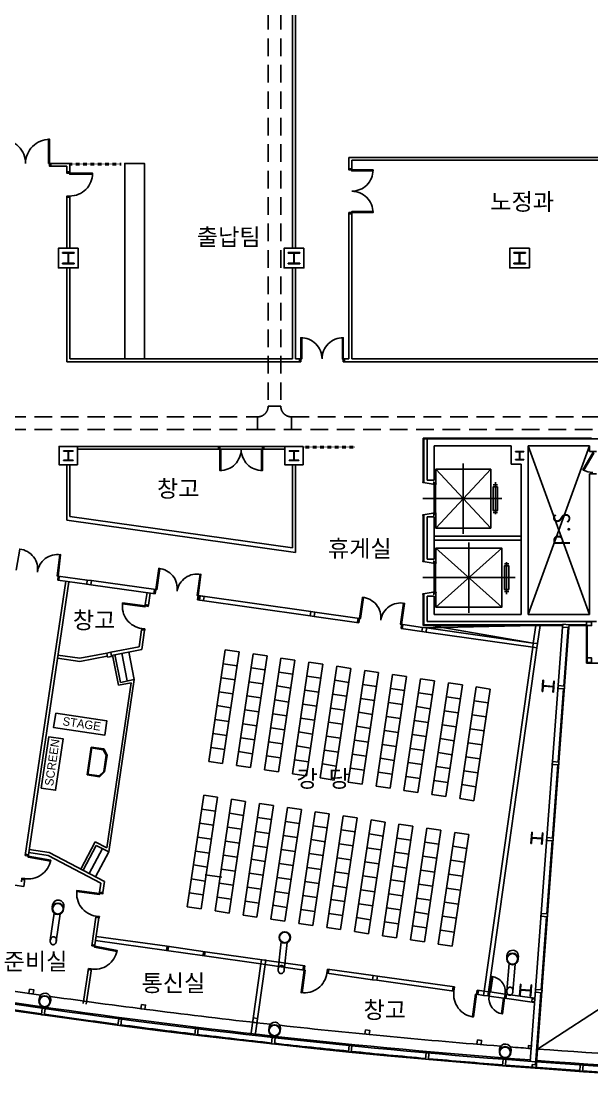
# Model space of a CAD drawing. Header units: millimetres. Extents: x -90599 to 108401, y -635096 to -480023.
# Drawn here: x -40770 to -20549, y -605286 to -567459 of the extents above; entities that cross this region are included whole.
import ezdxf

# ---------------------------------------------------------------- set-up
doc = ezdxf.new("R2010")
doc.units = ezdxf.units.MM
doc.linetypes.add('HIDDEN2', pattern=[0.1875, 0.125, -0.0625])
doc.linetypes.add('HIDDENX2', pattern=[4, 2, -2])
doc.layers.add('TT-BASE', color=253, linetype='Continuous')
doc.layers.add('TT-TRAY', color=4, linetype='Continuous')
doc.styles.get("Standard").update_dxf_attribs({"font": 'GulimChe.ttf'})

msp = doc.modelspace()

# ---------------------------------------------------------------- linework, layer by layer
at = {"layer": 'TT-BASE'}
for p, q in [((-31154, -575501), (-31154, -562201)), ((-31054, -575501), (-31054, -562201)), ((-29154, -572281), (-15199, -572281)), ((-29154, -572681), (-29154, -572281)), ((-39722, -572496), (-39054, -572496)), ((-39722, -572596), (-39154, -572596)), ((-39154, -572796), (-39154, -572596)), ((-39054, -572796), (-39054, -572496)), ((-29054, -572381), (-15199, -572381)), ((-29054, -572681), (-29054, -572381)), ((-39154, -575501), (-39154, -573696)), ((-39054, -575501), (-39054, -573696)), ((-29154, -579426), (-29154, -574281)), ((-29054, -579426), (-29054, -574281)), ((-38900, -575651), (-39308, -575651)), ((-39308, -575672), (-39308, -575651)), ((-39114, -575672), (-39308, -575672)), ((-39114, -576030), (-39114, -575672)), ((-39093, -576030), (-39093, -575672)), ((-38900, -575672), (-39093, -575672)), ((-38900, -575672), (-38900, -575651)), ((-30900, -575651), (-31308, -575651)), ((-31308, -575672), (-31308, -575651)), ((-31114, -575672), (-31308, -575672)), ((-31114, -576030), (-31114, -575672)), ((-31093, -576030), (-31093, -575672)), ((-30900, -575672), (-31093, -575672)), ((-30900, -575672), (-30900, -575651)), ((-23308, -575672), (-23308, -575651)), ((-22900, -575651), (-23308, -575651)), ((-23114, -575672), (-23308, -575672)), ((-23114, -576030), (-23114, -575672)), ((-23093, -576030), (-23093, -575672)), ((-22900, -575672), (-23093, -575672)), ((-22900, -575672), (-22900, -575651)), ((-39114, -576030), (-39308, -576030)), ((-39308, -576051), (-39308, -576030)), ((-38900, -576051), (-39308, -576051)), ((-38900, -576030), (-39093, -576030)), ((-38900, -576051), (-38900, -576030)), ((-31114, -576030), (-31308, -576030)), ((-31308, -576051), (-31308, -576030)), ((-30900, -576051), (-31308, -576051)), ((-30900, -576030), (-31093, -576030)), ((-30900, -576051), (-30900, -576030)), ((-23308, -576051), (-23308, -576030)), ((-23114, -576030), (-23308, -576030)), ((-22900, -576051), (-23308, -576051)), ((-22900, -576030), (-23093, -576030)), ((-22900, -576051), (-22900, -576030)), ((-39154, -579526), (-39154, -576201)), ((-39054, -579426), (-39054, -576201)), ((-31154, -579426), (-31154, -576201)), ((-31054, -579426), (-31054, -576201)), ((-39054, -579426), (-31154, -579426)), ((-31054, -579426), (-30909, -579426)), ((-29309, -579426), (-29154, -579426)), ((-29054, -579426), (-15161, -579426)), ((-39154, -579526), (-30909, -579526)), ((-29309, -579526), (-1801, -579526)), ((-38779, -582526), (-31429, -582526)), ((-26529, -582231), (-26529, -583776)), ((-26529, -582231), (-26379, -582231)), ((-26499, -582261), (-26499, -583776)), ((-26499, -582261), (-26379, -582261)), ((-26379, -582231), (-20554, -582231)), ((-26379, -582231), (-26379, -582261)), ((-26379, -582251), (-19889, -582251)), ((-26379, -582251), (-26379, -583726)), ((-26129, -582501), (-26129, -583726)), ((-26129, -582501), (-23404, -582501)), ((-23404, -582501), (-23404, -583151)), ((-22804, -582501), (-20629, -588476)), ((-22804, -588476), (-20629, -582501)), ((-22804, -582501), (-22804, -588476)), ((-22804, -582501), (-20629, -582501)), ((-20629, -582501), (-20629, -582701)), ((-38929, -582676), (-39279, -582676)), ((-39279, -582695), (-39279, -582676)), ((-39110, -582695), (-39279, -582695)), ((-39110, -583007), (-39110, -582695)), ((-39098, -583007), (-39098, -582695)), ((-38929, -582695), (-39098, -582695)), ((-38929, -582695), (-38929, -582676)), ((-38779, -582626), (-31429, -582626)), ((-30929, -582676), (-31279, -582676)), ((-31279, -582695), (-31279, -582676)), ((-31110, -582695), (-31279, -582695)), ((-31110, -583007), (-31110, -582695)), ((-30929, -582695), (-31098, -582695)), ((-31098, -583007), (-31098, -582695)), ((-30929, -582695), (-30929, -582676)), ((-22953, -582704), (-23255, -582704)), ((-23255, -582716), (-23255, -582704)), ((-23110, -582716), (-23255, -582716)), ((-23110, -582986), (-23110, -582716)), ((-22953, -582716), (-23098, -582716)), ((-23098, -582986), (-23098, -582716)), ((-22953, -582716), (-22953, -582704)), ((-20629, -582701), (-20379, -582701)), ((-39279, -583026), (-39279, -583007)), ((-39110, -583007), (-39279, -583007)), ((-38929, -583026), (-39279, -583026)), ((-39154, -585139), (-39154, -583176)), ((-38929, -583007), (-39098, -583007)), ((-39054, -585005), (-39054, -583176)), ((-38929, -583026), (-38929, -583007)), ((-31110, -583007), (-31279, -583007)), ((-31279, -583026), (-31279, -583007)), ((-30929, -583026), (-31279, -583026)), ((-31154, -586119), (-31154, -583176)), ((-30929, -583007), (-31098, -583007)), ((-31054, -586282), (-31054, -583176)), ((-30929, -583026), (-30929, -583007)), ((-25102, -583131), (-25102, -585621)), ((-23404, -583151), (-23054, -583151)), ((-23255, -582986), (-23255, -582998)), ((-23110, -582986), (-23255, -582986)), ((-22953, -582998), (-23255, -582998)), ((-22953, -582986), (-23098, -582986)), ((-23054, -583151), (-23054, -588476)), ((-22953, -582986), (-22953, -582998)), ((-24129, -585421), (-26076, -583331)), ((-24129, -583331), (-26076, -585421)), ((-20629, -583491), (-20379, -583491)), ((-20629, -583491), (-20629, -588476)), ((-26129, -583726), (-26379, -583726)), ((-23889, -583891), (-24039, -583891)), ((-23964, -584926), (-23964, -583791)), ((-22465, -603881), (8146, -584001)), ((-23729, -584376), (-26540, -584376)), ((-31054, -586282), (-39154, -585139)), ((-31154, -586119), (-39054, -585005)), ((-26529, -584976), (-26529, -586576)), ((-26499, -584976), (-26499, -586576)), ((-26379, -585026), (-26379, -586526)), ((-26129, -585026), (-26379, -585026)), ((-26129, -585026), (-26129, -586526)), ((-24039, -584861), (-23889, -584861)), ((-26129, -585701), (-23054, -585701)), ((-26129, -585851), (-23054, -585851)), ((-24902, -585931), (-24902, -588421)), ((-23729, -586131), (-26076, -588221)), ((-23729, -588221), (-26076, -586131)), ((-26129, -586526), (-26379, -586526)), ((-23639, -586691), (-23489, -586691)), ((-23564, -586626), (-23564, -587761)), ((-39195, -587305), (-40633, -597022)), ((-39086, -587320), (-40529, -597077)), ((-38431, -587261), (-39459, -587118)), ((-36022, -587746), (-38303, -587430)), ((-36001, -587598), (-38282, -587282)), ((-26540, -587176), (-23265, -587176)), ((-36376, -588133), (-36313, -587706)), ((-36267, -588149), (-36204, -587721)), ((-36067, -587740), (-36046, -587592)), ((-36022, -587746), (-36067, -587740)), ((-36046, -587592), (-36001, -587598)), ((-36001, -587598), (-36022, -587746)), ((-34506, -587809), (-34527, -587957)), ((-30509, -588379), (-34506, -587809)), ((-34462, -587815), (-34506, -587809)), ((-34483, -587964), (-34462, -587815)), ((-26529, -587776), (-26529, -588876)), ((-26499, -587776), (-26499, -588846)), ((-26129, -587826), (-26379, -587826)), ((-26379, -587826), (-26379, -588726)), ((-26129, -587826), (-26129, -588476)), ((-23489, -587661), (-23639, -587661)), ((-36376, -588132), (-36383, -588177)), ((-36383, -588177), (-36274, -588193)), ((-36268, -588149), (-36376, -588132)), ((-36268, -588149), (-36376, -588132)), ((-36274, -588193), (-36267, -588149)), ((-30530, -588527), (-34527, -587957)), ((-34527, -587957), (-34483, -587964)), ((-28803, -588771), (-30382, -588548)), ((-28782, -588622), (-30361, -588400)), ((-26129, -588476), (-23054, -588476)), ((-22804, -588476), (-20629, -588476)), ((-28847, -588765), (-28826, -588616)), ((-28826, -588616), (-28782, -588622)), ((-28782, -588622), (-28803, -588771)), ((-27286, -588833), (-27307, -588982)), ((-27242, -588840), (-27286, -588833)), ((-27263, -588988), (-27242, -588840)), ((-26549, -588937), (-27242, -588840)), ((-26529, -588876), (-21580, -588876)), ((-26499, -588846), (-21578, -588846)), ((-22531, -588876), (-26400, -588958)), ((-22618, -589492), (-26400, -588958)), ((-26379, -588726), (-20379, -588726)), ((-22618, -589492), (-26234, -588876)), ((-21584, -588928), (-22728, -604319)), ((-22531, -588876), (-22618, -589492)), ((-21355, -588946), (-22513, -604536)), ((-22380, -588876), (-22469, -589513)), ((-21385, -588943), (-21539, -591016)), ((-21350, -588876), (-20729, -588876)), ((-21347, -588846), (-20729, -588846)), ((-20729, -588876), (-20729, -590201)), ((-20705, -588876), (-20705, -590021)), ((-36508, -589023), (-36597, -589627)), ((-36508, -589024), (-36502, -588979)), ((-36399, -589039), (-36508, -589023)), ((-36392, -589040), (-36508, -589024)), ((-36502, -588979), (-36386, -588995)), ((-36399, -589039), (-36500, -589720)), ((-36386, -588995), (-36392, -589040)), ((-26570, -589086), (-27307, -588982)), ((-22638, -589641), (-26420, -589107)), ((-36597, -589627), (-37597, -589821)), ((-22638, -589641), (-24358, -601831)), ((-22489, -589662), (-24209, -601852)), ((-38696, -590146), (-39487, -590029)), ((-38698, -590035), (-39471, -589920)), ((-37744, -589849), (-38698, -590035)), ((-37723, -589957), (-38696, -590146)), ((-37597, -589821), (-37744, -589849)), ((-37716, -589996), (-37744, -589849)), ((-37569, -589968), (-37716, -589996)), ((-37597, -589821), (-37569, -589968)), ((-36500, -589720), (-37576, -589929)), ((-37331, -590991), (-37539, -589921)), ((-37331, -590991), (-37539, -589921)), ((-37260, -590886), (-37451, -589904)), ((-37015, -590838), (-37205, -589857)), ((-36769, -590791), (-36960, -589809)), ((-33542, -589733), (-34127, -593690)), ((-33048, -589806), (-33633, -593763)), ((-33048, -589806), (-33542, -589733)), ((-32553, -589879), (-33138, -593836)), ((-32058, -589952), (-32644, -593909)), ((-32058, -589952), (-32553, -589879)), ((-31564, -590026), (-32149, -593982)), ((-31069, -590099), (-31564, -590026)), ((-33121, -590301), (-33615, -590228)), ((-32132, -590447), (-32626, -590374)), ((-31069, -590099), (-31654, -594056)), ((-30575, -590172), (-31160, -594129)), ((-30080, -590245), (-30665, -594202)), ((-30080, -590245), (-30575, -590172)), ((-29585, -590318), (-30170, -594275)), ((-29091, -590391), (-29676, -594348)), ((-29091, -590391), (-29585, -590318)), ((-28596, -590464), (-29181, -594421)), ((-28101, -590538), (-28596, -590464)), ((-20729, -590201), (-17029, -590201)), ((-36769, -590791), (-37672, -596896)), ((-36769, -590791), (-37260, -590886)), ((-33194, -590795), (-33689, -590722)), ((-31142, -590593), (-31637, -590520)), ((-30153, -590740), (-30648, -590666)), ((-29164, -590886), (-29658, -590813)), ((-28101, -590538), (-28687, -594495)), ((-27607, -590611), (-28192, -594568)), ((-27112, -590684), (-27697, -594641)), ((-27112, -590684), (-27607, -590611)), ((-26618, -590757), (-27203, -594714)), ((-26123, -590830), (-26708, -594787)), ((-26123, -590830), (-26618, -590757)), ((-22275, -590810), (-22305, -591209)), ((-22255, -590811), (-22285, -591210)), ((-22255, -590811), (-22275, -590810)), ((-21896, -590838), (-21926, -591237)), ((-21876, -590840), (-21906, -591239)), ((-21876, -590840), (-21896, -590838)), ((-36877, -590903), (-37743, -596757)), ((-36877, -590903), (-37743, -596757)), ((-36877, -590903), (-37331, -590991)), ((-36877, -590903), (-37331, -590991)), ((-33267, -591290), (-33762, -591217)), ((-32205, -590942), (-32699, -590868)), ((-31215, -591088), (-31710, -591015)), ((-30226, -591234), (-30721, -591161)), ((-28175, -591032), (-28669, -590959)), ((-27185, -591178), (-27680, -591105)), ((-25628, -590903), (-26214, -594860)), ((-25134, -590976), (-25719, -594933)), ((-25134, -590976), (-25628, -590903)), ((-24639, -591050), (-25224, -595007)), ((-24144, -591123), (-24730, -595080)), ((-24144, -591123), (-24639, -591050)), ((-22285, -591210), (-22305, -591209)), ((-21912, -591048), (-22271, -591021)), ((-21911, -591028), (-22270, -591001)), ((-21546, -591115), (-21739, -593708)), ((-32278, -591436), (-32772, -591363)), ((-31289, -591583), (-31783, -591509)), ((-29237, -591381), (-29732, -591307)), ((-28248, -591527), (-28742, -591454)), ((-27258, -591673), (-27753, -591600)), ((-26196, -591325), (-26691, -591252)), ((-25207, -591471), (-25701, -591398)), ((-24218, -591617), (-24712, -591544)), ((-21906, -591239), (-21926, -591237)), ((-33340, -591785), (-33835, -591711)), ((-32351, -591931), (-32846, -591858)), ((-30299, -591729), (-30794, -591656)), ((-29310, -591875), (-29805, -591802)), ((-28321, -592021), (-28815, -591948)), ((-26269, -591819), (-26764, -591746)), ((-25280, -591966), (-25775, -591893)), ((-33413, -592279), (-33908, -592206)), ((-32424, -592425), (-32919, -592352)), ((-31362, -592077), (-31856, -592004)), ((-30372, -592223), (-30867, -592150)), ((-29383, -592370), (-29878, -592297)), ((-27332, -592168), (-27826, -592095)), ((-26342, -592314), (-26837, -592241)), ((-24291, -592112), (-24785, -592039)), ((-33487, -592774), (-33981, -592701)), ((-31435, -592572), (-31930, -592499)), ((-30446, -592718), (-30940, -592645)), ((-28394, -592516), (-28889, -592443)), ((-27405, -592662), (-27899, -592589)), ((-26416, -592809), (-26910, -592736)), ((-25353, -592460), (-25848, -592387)), ((-24364, -592607), (-24859, -592533)), ((-32497, -592920), (-32992, -592847)), ((-31508, -593066), (-32003, -592993)), ((-29456, -592864), (-29951, -592791)), ((-28467, -593011), (-28962, -592938)), ((-27478, -593157), (-27973, -593084)), ((-25426, -592955), (-25921, -592882)), ((-24437, -593101), (-24932, -593028)), ((-38295, -593179), (-38442, -594168)), ((-38266, -593184), (-38412, -594173)), ((-38266, -593184), (-38412, -594173)), ((-38300, -593209), (-37870, -593273)), ((-38300, -593209), (-37870, -593273)), ((-38295, -593179), (-37850, -593245)), ((-37870, -593273), (-37762, -593470)), ((-37870, -593273), (-37762, -593470)), ((-37850, -593245), (-37731, -593465)), ((-37762, -593470), (-37847, -594044)), ((-37762, -593470), (-37847, -594044)), ((-37731, -593465), (-37819, -594058)), ((-33560, -593268), (-34054, -593195)), ((-32570, -593415), (-33065, -593342)), ((-31581, -593561), (-32076, -593488)), ((-30519, -593213), (-31013, -593140)), ((-29530, -593359), (-30024, -593286)), ((-28540, -593505), (-29035, -593432)), ((-26489, -593303), (-26983, -593230)), ((-25499, -593450), (-25994, -593376)), ((-33633, -593763), (-34127, -593690)), ((-32644, -593909), (-33138, -593836)), ((-30592, -593707), (-31087, -593634)), ((-29603, -593854), (-30097, -593780)), ((-27551, -593652), (-28046, -593578)), ((-26562, -593798), (-27056, -593725)), ((-25573, -593944), (-26067, -593871)), ((-24510, -593596), (-25005, -593523)), ((-21746, -593808), (-21939, -596401)), ((-38442, -594168), (-37997, -594234)), ((-38437, -594139), (-38007, -594202)), ((-38437, -594139), (-38007, -594202)), ((-37847, -594044), (-38007, -594202)), ((-37847, -594044), (-38007, -594202)), ((-37819, -594058), (-37997, -594234)), ((-31654, -594056), (-32149, -593982)), ((-30665, -594202), (-31160, -594129)), ((-28613, -594000), (-29108, -593927)), ((-27624, -594146), (-28119, -594073)), ((-26635, -594293), (-27130, -594219)), ((-24583, -594091), (-25078, -594017)), ((-29676, -594348), (-30170, -594275)), ((-28687, -594495), (-29181, -594421)), ((-27697, -594641), (-28192, -594568)), ((-25646, -594439), (-26140, -594366)), ((-24657, -594585), (-25151, -594512)), ((-34890, -598843), (-34304, -594886)), ((-34395, -598916), (-33810, -594959)), ((-33810, -594959), (-34304, -594886)), ((-26708, -594787), (-27203, -594714)), ((-25719, -594933), (-26214, -594860)), ((-24730, -595080), (-25224, -595007)), ((-33883, -595454), (-34378, -595381)), ((-33900, -598989), (-33315, -595032)), ((-33406, -599063), (-32820, -595106)), ((-32820, -595106), (-33315, -595032)), ((-32911, -599136), (-32326, -595179)), ((-32416, -599209), (-31831, -595252)), ((-31831, -595252), (-32326, -595179)), ((-31922, -599282), (-31337, -595325)), ((-30842, -595398), (-31337, -595325)), ((-32894, -595600), (-33388, -595527)), ((-31904, -595746), (-32399, -595673)), ((-31427, -599355), (-30842, -595398)), ((-30933, -599428), (-30347, -595471)), ((-30438, -599501), (-29853, -595544)), ((-29853, -595544), (-30347, -595471)), ((-29943, -599575), (-29358, -595618)), ((-29449, -599648), (-28864, -595691)), ((-28864, -595691), (-29358, -595618)), ((-28954, -599721), (-28369, -595764)), ((-27874, -595837), (-28369, -595764)), ((-33956, -595949), (-34451, -595875)), ((-32967, -596095), (-33461, -596022)), ((-30915, -595893), (-31410, -595820)), ((-29926, -596039), (-30421, -595966)), ((-28937, -596185), (-29431, -596112)), ((-28460, -599794), (-27874, -595837)), ((-27965, -599867), (-27380, -595910)), ((-27470, -599940), (-26885, -595983)), ((-26885, -595983), (-27380, -595910)), ((-26976, -600013), (-26390, -596057)), ((-26481, -600087), (-25896, -596130)), ((-25896, -596130), (-26390, -596057)), ((-34029, -596443), (-34524, -596370)), ((-33040, -596589), (-33535, -596516)), ((-31978, -596241), (-32472, -596168)), ((-30988, -596387), (-31483, -596314)), ((-29999, -596534), (-30494, -596461)), ((-27947, -596332), (-28442, -596259)), ((-26958, -596478), (-27453, -596405)), ((-25986, -600160), (-25401, -596203)), ((-25492, -600233), (-24907, -596276)), ((-24907, -596276), (-25401, -596203)), ((-22676, -596195), (-22706, -596594)), ((-22656, -596197), (-22686, -596596)), ((-22656, -596197), (-22676, -596195)), ((-22312, -596433), (-22671, -596406)), ((-22311, -596413), (-22670, -596386)), ((-22297, -596224), (-22327, -596623)), ((-22277, -596225), (-22307, -596624)), ((-22277, -596225), (-22297, -596224)), ((-21946, -596501), (-22139, -599093)), ((-39788, -596911), (-40490, -596807)), ((-38152, -596542), (-38661, -597506)), ((-38152, -596542), (-38661, -597506)), ((-38115, -596663), (-38581, -597548)), ((-37893, -596780), (-38360, -597664)), ((-37743, -596757), (-38152, -596542)), ((-37743, -596757), (-38152, -596542)), ((-37672, -596896), (-38139, -597781)), ((-37672, -596896), (-38115, -596663)), ((-34102, -596938), (-34597, -596865)), ((-32051, -596736), (-32545, -596663)), ((-31061, -596882), (-31556, -596809)), ((-29010, -596680), (-29504, -596607)), ((-28021, -596826), (-28515, -596753)), ((-27031, -596973), (-27526, -596899)), ((-25969, -596624), (-26464, -596551)), ((-24980, -596771), (-25474, -596697)), ((-22686, -596596), (-22706, -596594)), ((-22307, -596624), (-22327, -596623)), ((-40526, -597042), (-40633, -597022)), ((-40626, -596978), (-40518, -596998)), ((-39823, -597017), (-40506, -596916)), ((-37948, -598006), (-39823, -597017)), ((-37827, -597945), (-39788, -596911)), ((-33113, -597084), (-33608, -597011)), ((-32124, -597230), (-32618, -597157)), ((-30072, -597028), (-30567, -596955)), ((-29083, -597175), (-29578, -597101)), ((-28094, -597321), (-28588, -597248)), ((-26042, -597119), (-26537, -597046)), ((-25053, -597265), (-25547, -597192)), ((-34175, -597432), (-34670, -597359)), ((-33186, -597579), (-33681, -597506)), ((-32197, -597725), (-32692, -597652)), ((-31135, -597377), (-31629, -597303)), ((-30145, -597523), (-30640, -597450)), ((-29156, -597669), (-29651, -597596)), ((-27105, -597467), (-27599, -597394)), ((-26115, -597614), (-26610, -597540)), ((-40683, -598117), (-41864, -597950)), ((-40751, -597824), (-40770, -597953)), ((-40758, -597868), (-40649, -597889)), ((-40651, -597843), (-40751, -597824)), ((-40643, -597844), (-40683, -598117)), ((-37995, -598324), (-37948, -598006)), ((-37886, -598340), (-37827, -597945)), ((-34249, -597927), (-34743, -597854)), ((-34253, -597707), (-33659, -597794)), ((-33259, -598073), (-33754, -598000)), ((-31208, -597871), (-31702, -597798)), ((-30219, -598018), (-30713, -597944)), ((-28167, -597816), (-28662, -597742)), ((-27178, -597962), (-27672, -597889)), ((-26188, -598108), (-26683, -598035)), ((-25126, -597760), (-25621, -597687)), ((-37886, -598340), (-37995, -598324)), ((-34322, -598422), (-34816, -598348)), ((-32270, -598220), (-32765, -598146)), ((-31281, -598366), (-31776, -598293)), ((-29229, -598164), (-29724, -598091)), ((-28240, -598310), (-28735, -598237)), ((-27251, -598456), (-27745, -598383)), ((-25199, -598254), (-25694, -598181)), ((-39673, -598853), (-39662, -598777)), ((-33333, -598568), (-33827, -598495)), ((-32343, -598714), (-32838, -598641)), ((-31354, -598861), (-31849, -598787)), ((-30292, -598512), (-30786, -598439)), ((-29302, -598658), (-29797, -598585)), ((-28313, -598805), (-28808, -598732)), ((-26262, -598603), (-26756, -598530)), ((-25272, -598749), (-25767, -598676)), ((-39607, -599065), (-39744, -600029)), ((-39393, -599095), (-39530, -600060)), ((-39270, -598910), (-39259, -598834)), ((-34395, -598916), (-34890, -598843)), ((-33406, -599063), (-33900, -598989)), ((-32416, -599209), (-32911, -599136)), ((-30365, -599007), (-30859, -598934)), ((-29376, -599153), (-29870, -599080)), ((-27324, -598951), (-27819, -598878)), ((-26335, -599097), (-26829, -599024)), ((-25345, -599244), (-25840, -599171)), ((-38126, -599214), (-38275, -600222)), ((-38017, -599230), (-38172, -600276)), ((-31427, -599355), (-31922, -599282)), ((-30438, -599501), (-30933, -599428)), ((-28386, -599299), (-28881, -599226)), ((-27397, -599446), (-27892, -599373)), ((-26408, -599592), (-26902, -599519)), ((-22146, -599193), (-22339, -601786)), ((-35605, -600242), (-38115, -599888)), ((-29449, -599648), (-29943, -599575)), ((-28460, -599794), (-28954, -599721)), ((-27470, -599940), (-27965, -599867)), ((-25419, -599738), (-25913, -599665)), ((-38169, -600241), (-38275, -600222)), ((-38269, -600177), (-38160, -600197)), ((-35626, -600391), (-38137, -600037)), ((-35605, -600242), (-35626, -600391)), ((-34255, -600433), (-35605, -600242)), ((-35552, -600250), (-35573, -600398)), ((-31556, -600085), (-31663, -601053)), ((-31342, -600109), (-31448, -601077)), ((-26481, -600087), (-26976, -600013)), ((-25492, -600233), (-25986, -600160)), ((-34276, -600581), (-35626, -600391)), ((-34308, -600425), (-34329, -600574)), ((-34255, -600433), (-34276, -600581)), ((-32274, -600864), (-34276, -600581)), ((-30716, -600932), (-34255, -600433)), ((-23559, -600669), (-23551, -600568)), ((-23152, -600677), (-23146, -600600)), ((-38394, -601023), (-38579, -602272)), ((-38286, -601043), (-38470, -602287)), ((-38394, -601023), (-38413, -601152)), ((-38294, -601042), (-38394, -601023)), ((-32274, -600864), (-32631, -603385)), ((-32126, -600885), (-32481, -603402)), ((-30737, -601081), (-32126, -600885)), ((-30761, -600927), (-30782, -601076)), ((-30738, -601082), (-30717, -600933)), ((-29936, -601195), (-29915, -601048)), ((-28293, -601275), (-29915, -601047)), ((-29870, -601054), (-29891, -601201)), ((-23478, -600852), (-23555, -601823)), ((-23263, -600869), (-23339, -601840)), ((-38400, -601068), (-38292, -601088)), ((-28314, -601424), (-29936, -601195)), ((-25412, -601682), (-28144, -601296)), ((-25433, -601830), (-28165, -601445)), ((-25457, -601675), (-25478, -601824)), ((-25433, -601830), (-25412, -601682)), ((-24631, -601943), (-24610, -601795)), ((-24358, -601831), (-24610, -601795)), ((-24566, -601801), (-24586, -601950)), ((-23076, -601580), (-23106, -601979)), ((-23056, -601582), (-23086, -601981)), ((-23056, -601582), (-23076, -601580)), ((-22713, -601818), (-23072, -601791)), ((-22711, -601798), (-23070, -601771)), ((-22697, -601609), (-22727, -602008)), ((-22677, -601610), (-22707, -602009)), ((-22677, -601610), (-22697, -601609)), ((-40144, -602166), (-40131, -602076)), ((-39742, -602223), (-39729, -602134)), ((-24379, -601979), (-24631, -601943)), ((-24185, -602006), (-24230, -602000)), ((-24164, -601858), (-24209, -601852)), ((-24185, -602006), (-23671, -602079)), ((-24164, -601858), (-23615, -601935)), ((-23636, -602084), (-23615, -601935)), ((-22573, -602234), (-23636, -602084)), ((-22562, -602084), (-23615, -601935)), ((-23570, -601942), (-23591, -602090)), ((-23086, -601981), (-23106, -601979)), ((-22707, -602009), (-22727, -602008)), ((-22347, -601886), (-22536, -604434)), ((-31996, -603202), (-31986, -603112)), ((-31592, -603246), (-31582, -603156)), ((-23820, -603981), (-23813, -603891)), ((-23415, -604013), (-23408, -603923)), ((-22656, -604425), (-22663, -604525)), ((-22506, -604436), (-22656, -604425)), ((-22513, -604536), (-22506, -604436)), ((-22663, -604525), (-22513, -604536))]:
    msp.add_line(p, q, dxfattribs=at)
at = {"layer": 'TT-BASE', "linetype": 'HIDDENX2'}
for p, q in [((-39054, -572496), (-37228, -572496)), ((-39054, -572546), (-37228, -572546)), ((-37228, -572496), (-37228, -572546)), ((-30779, -582526), (-28953, -582526)), ((-28953, -582526), (-28953, -582576)), ((-30779, -582576), (-28953, -582576))]:
    msp.add_line(p, q, dxfattribs=at)
at = {"layer": 'TT-BASE'}
for points in [[(-41477, -572496), (-41477, -571641, -0.414214), (-40622, -572496)], [(-39767, -572496), (-39767, -571641, 0.414214), (-40622, -572496)], [(-39054, -572841), (-38244, -572841, -0.414214), (-39054, -573651, -0.414214)], [(-29054, -572726), (-28299, -572726, -0.414214), (-29054, -573481)], [(-29054, -574236), (-28299, -574236, 0.414214), (-29054, -573481)], [(-30864, -579426), (-30864, -578671, -0.414214), (-30109, -579426)], [(-29354, -579426), (-29354, -578671, 0.414214), (-30109, -579426)], [(-33731, -582626), (-33731, -583381, 0.414214), (-32976, -582626, 0.414214)], [(-32221, -582626), (-32221, -583381, -0.414214), (-32976, -582626, -0.414214)], [(-20824, -583371), (-20474, -582766), (-20509, -582746), (-20859, -583352, 0.131652), (-20509, -583446)], [(-26497, -583776), (-26527, -583776, 0.414214), (-26532, -583781), (-26532, -583802, 0.338213), (-26528, -583807), (-26174, -583866), (-26149, -583866, 0.414214), (-26144, -583861), (-26144, -583801, 0.414214), (-26149, -583796), (-26164, -583796)], [(-26497, -584976), (-26527, -584976, -0.414214), (-26532, -584971), (-26532, -584950, -0.338213), (-26528, -584945), (-26174, -584886), (-26149, -584886, -0.414214), (-26144, -584891), (-26144, -584951, -0.414214), (-26149, -584956), (-26164, -584956)], [(-40954, -586907), (-40826, -586163, -0.428148), (-40201, -586986)], [(-39459, -587118), (-39376, -586366, 0.428309), (-40201, -586986)], [(-26497, -586576), (-26527, -586576, 0.414214), (-26532, -586581), (-26532, -586602, 0.338213), (-26528, -586607), (-26174, -586666), (-26149, -586666, 0.414214), (-26144, -586661), (-26144, -586601, 0.414214), (-26149, -586596), (-26164, -586596)], [(-36001, -587598), (-35896, -586850, -0.428148), (-35247, -587654, -0.414214)], [(-34506, -587809), (-34401, -587061, 0.428148), (-35247, -587654, 0.414214)], [(-26497, -587776), (-26527, -587776, -0.414214), (-26532, -587771), (-26532, -587750, -0.338213), (-26528, -587745), (-26174, -587686), (-26149, -587686, -0.414214), (-26144, -587691), (-26144, -587751, -0.414214), (-26149, -587756), (-26164, -587756)], [(-36383, -588177), (-37179, -588069, 0.418349), (-36502, -588979, 0.414214)], [(-28782, -588622), (-28676, -587875, -0.428148), (-28027, -588678, -0.414214)], [(-27286, -588833), (-27181, -588086, 0.428148), (-28027, -588678, 0.414214)], [(-40526, -597042), (-39730, -597191, -0.414214), (-40674, -597839, -0.414214)], [(-38001, -598369), (-38797, -598260, 0.418349), (-38120, -599171, 0.414214)], [(-38169, -600241), (-37372, -600390, -0.414214), (-38317, -601038, -0.414214)], [(-30738, -601082), (-30851, -601884, 0.414214), (-29936, -601195, 0.414214)], [(-24052, -601314), (-24130, -601863), (-24164, -601858), (-24087, -601308, -0.414214), (-23615, -601935)], [(-24631, -601943), (-24744, -602746, -0.414214), (-25433, -601830, -0.414214)], [(-23748, -602629), (-23671, -602079), (-23636, -602084), (-23714, -602635, -0.412645), (-24185, -602006)]]:
    msp.add_lwpolyline(points, format="xyb", dxfattribs=at)
for points in [[(-39767, -572496), (-39802, -572496), (-39802, -571641), (-39767, -571641)], [(-39054, -572841), (-39054, -572876), (-38244, -572876), (-38244, -572841)], [(-29054, -572726), (-29054, -572761), (-28299, -572761), (-28299, -572726)], [(-29054, -574236), (-29054, -574201), (-28299, -574201), (-28299, -574236)], [(-30864, -579426), (-30829, -579426), (-30829, -578671), (-30864, -578671)], [(-29354, -579426), (-29389, -579426), (-29389, -578671), (-29354, -578671)], [(-33731, -582626), (-33696, -582626), (-33696, -583381), (-33731, -583381)], [(-32221, -582626), (-32256, -582626), (-32256, -583381), (-32221, -583381)], [(-26064, -584896), (-26064, -584886), (-26076, -584886), (-26076, -585421), (-24129, -585421), (-24129, -583331), (-26076, -583331), (-26076, -583866), (-26064, -583866), (-26064, -583856)], [(-26064, -587696), (-26064, -587686), (-26076, -587686), (-26076, -588221), (-23729, -588221), (-23729, -586131), (-26076, -586131), (-26076, -586666), (-26064, -586666), (-26064, -586656)], [(-39459, -587118), (-39494, -587112), (-39410, -586360), (-39376, -586366)], [(-36001, -587598), (-35967, -587603), (-35861, -586855), (-35896, -586850)], [(-34506, -587809), (-34541, -587804), (-34435, -587056), (-34401, -587061)], [(-39476, -587267), (-39476, -587267), (-39459, -587118)], [(-38452, -587409), (-39476, -587269)], [(-39442, -587273), (-39442, -587273), (-39425, -587124)], [(-38431, -587261), (-38282, -587282), (-38303, -587430), (-38452, -587409), (-38431, -587261)], [(-34433, -587820), (-34285, -587841), (-34306, -587989), (-34454, -587968), (-34433, -587820)], [(-36383, -588177), (-36388, -588212), (-37183, -588104), (-37179, -588069)], [(-28782, -588622), (-28747, -588627), (-28641, -587880), (-28676, -587875)], [(-27286, -588833), (-27321, -588829), (-27216, -588081), (-27181, -588086)], [(-30509, -588379), (-30361, -588400), (-30382, -588548), (-30530, -588527), (-30509, -588379)], [(-26549, -588937), (-26400, -588958), (-26421, -589107), (-26570, -589086), (-26549, -588937)], [(-22618, -589492), (-22469, -589513), (-22490, -589662), (-22639, -589641), (-22618, -589492)], [(-22618, -589492), (-22469, -589513), (-22490, -589662), (-22639, -589641), (-22618, -589492)], [(-22618, -589492), (-22469, -589513), (-22490, -589662), (-22639, -589641), (-22618, -589492)], [(-40526, -597042), (-40532, -597077), (-39736, -597225), (-39730, -597191)], [(-38001, -598369), (-38006, -598403), (-38802, -598295), (-38797, -598260)], [(-37995, -598324), (-37878, -598340), (-37885, -598385), (-38001, -598369), (-37995, -598324)], [(-38120, -599171), (-38004, -599187), (-38010, -599231), (-38126, -599215), (-38120, -599171)], [(-38169, -600241), (-38175, -600276), (-37379, -600424), (-37372, -600390)], [(-32253, -600715), (-32105, -600736), (-32126, -600885), (-32274, -600864), (-32253, -600715)], [(-30738, -601082), (-30703, -601087), (-30816, -601889), (-30851, -601884)], [(-28293, -601275), (-28144, -601296), (-28165, -601445), (-28314, -601424), (-28293, -601275)], [(-40478, -601761), (-40329, -601782), (-40350, -601931), (-40499, -601910), (-40478, -601761)], [(-24631, -601943), (-24666, -601939), (-24779, -602741), (-24744, -602746)], [(-24358, -601831), (-24209, -601852), (-24230, -602000), (-24379, -601979), (-24358, -601831)], [(-36514, -602304), (-36366, -602324), (-36387, -602473), (-36535, -602452), (-36514, -602304)], [(-32545, -602778), (-32396, -602799), (-32417, -602948), (-32566, -602927), (-32545, -602778)], [(-28565, -603199), (-28416, -603220), (-28437, -603369), (-28586, -603348), (-28565, -603199)], [(-24597, -603558), (-24449, -603579), (-24469, -603727), (-24618, -603706), (-24597, -603558)]]:
    msp.add_lwpolyline(points, dxfattribs=at)
for points in [[(-39722, -572496), (-39767, -572496), (-39767, -572596), (-39722, -572596)], [(-37104, -579426), (-36404, -579426), (-36404, -572496), (-37104, -572496)], [(-29054, -572681), (-29054, -572726), (-29154, -572726), (-29154, -572681)], [(-39054, -572796), (-39054, -572841), (-39154, -572841), (-39154, -572796)], [(-39054, -573696), (-39054, -573651), (-39154, -573651), (-39154, -573696)], [(-29054, -574281), (-29054, -574236), (-29154, -574236), (-29154, -574281)], [(-38754, -575501), (-39454, -575501), (-39454, -576201), (-38754, -576201)], [(-30754, -575501), (-31454, -575501), (-31454, -576201), (-30754, -576201)], [(-22754, -575501), (-23454, -575501), (-23454, -576201), (-22754, -576201)], [(-30909, -579426), (-30864, -579426), (-30864, -579526), (-30909, -579526)], [(-29309, -579426), (-29354, -579426), (-29354, -579526), (-29309, -579526)], [(-38779, -582526), (-39429, -582526), (-39429, -583176), (-38779, -583176)], [(-33776, -582626), (-33731, -582626), (-33731, -582526), (-33776, -582526)], [(-32176, -582626), (-32221, -582626), (-32221, -582526), (-32176, -582526)], [(-30779, -582526), (-31429, -582526), (-31429, -583176), (-30779, -583176)], [(-26089, -584946), (-26089, -583806), (-26129, -583806), (-26129, -584946)], [(-23889, -583951), (-24039, -583951), (-24039, -584801), (-23889, -584801)], [(-26089, -587746), (-26089, -586606), (-26129, -586606), (-26129, -587746)], [(-23489, -587601), (-23639, -587601), (-23639, -586751), (-23489, -586751)], [(-21577, -588829), (-21584, -588928), (-21355, -588946), (-21347, -588846)], [(-21738, -591001), (-21746, -591101), (-21516, -591118), (-21509, -591018)], [(-39553, -591983), (-37736, -592251), (-37811, -592759), (-39628, -592490)], [(-40062, -594633), (-39793, -592816), (-39285, -592891), (-39554, -594708)], [(-21938, -593693), (-21946, -593793), (-21716, -593810), (-21709, -593710)], [(-22138, -596386), (-22146, -596486), (-21916, -596503), (-21909, -596403)], [(-22338, -599079), (-22346, -599178), (-22116, -599195), (-22109, -599096)], [(-22539, -601771), (-22546, -601871), (-22317, -601888), (-22309, -601788)], [(-24230, -602000), (-24209, -601852), (-24164, -601858), (-24185, -602006)], [(-22564, -602109), (-22663, -602098), (-22671, -602198), (-22571, -602208)], [(-40028, -602438), (-40060, -602666), (-39961, -602680), (-39929, -602452)], [(-37313, -602811), (-37343, -603039), (-37244, -603052), (-37214, -602824)], [(-34594, -603155), (-34622, -603383), (-34522, -603395), (-34495, -603167)], [(-31872, -603470), (-31897, -603699), (-31798, -603710), (-31772, -603481)], [(-29146, -603757), (-29169, -603986), (-29070, -603996), (-29047, -603767)], [(-26418, -604016), (-26438, -604245), (-26339, -604254), (-26318, -604024)], [(-22687, -603764), (-22786, -603754), (-22794, -603854), (-22694, -603864)], [(-23687, -604245), (-23705, -604475), (-23605, -604483), (-23587, -604253)], [(-20954, -604447), (-20969, -604676), (-20870, -604683), (-20854, -604453)]]:
    msp.add_lwpolyline(points, close=True, dxfattribs=at)
at = {"layer": 'TT-BASE', "flags": 128}
for points in [[(-20729, -588876), (-20729, -588746), (-20549, -588746), (-20549, -588876)], [(-20705, -590177), (-20705, -590021), (-20549, -590021), (-20549, -590177)], [(-39662, -600186), (-39641, -600187), (-39620, -600183), (-39600, -600174), (-39581, -600160), (-39564, -600142), (-39550, -600120), (-39539, -600096), (-39532, -600070), (-39528, -600042), (-39528, -600015), (-39532, -599989), (-39540, -599965), (-39552, -599944), (-39566, -599926), (-39583, -599913), (-39602, -599905), (-39622, -599901), (-39643, -599903), (-39664, -599909), (-39683, -599921), (-39701, -599937), (-39717, -599957), (-39729, -599980), (-39739, -600006), (-39744, -600033), (-39746, -600060), (-39744, -600087), (-39738, -600112), (-39728, -600134), (-39715, -600154), (-39699, -600169), (-39681, -600180)], [(-31576, -601208), (-31556, -601208), (-31535, -601203), (-31515, -601194), (-31497, -601179), (-31480, -601160), (-31467, -601138), (-31457, -601114), (-31450, -601087), (-31447, -601060), (-31448, -601033), (-31453, -601007), (-31462, -600983), (-31474, -600962), (-31489, -600945), (-31506, -600932), (-31526, -600924), (-31546, -600922), (-31567, -600924), (-31587, -600931), (-31606, -600944), (-31624, -600960), (-31638, -600981), (-31650, -601004), (-31659, -601030), (-31664, -601057), (-31665, -601084), (-31662, -601111), (-31655, -601136), (-31644, -601158), (-31631, -601177), (-31615, -601192), (-31596, -601203)], [(-23463, -601975), (-23442, -601975), (-23422, -601969), (-23402, -601959), (-23384, -601944), (-23368, -601925), (-23356, -601902), (-23346, -601877), (-23340, -601850), (-23338, -601823), (-23340, -601796), (-23346, -601770), (-23355, -601747), (-23368, -601726), (-23384, -601710), (-23401, -601697), (-23421, -601690), (-23441, -601688), (-23462, -601691), (-23482, -601699), (-23501, -601712), (-23518, -601729), (-23532, -601750), (-23543, -601774), (-23551, -601800), (-23555, -601827), (-23555, -601854), (-23551, -601881), (-23544, -601905), (-23532, -601927), (-23518, -601946), (-23501, -601960), (-23483, -601970)]]:
    msp.add_lwpolyline(points, close=True, dxfattribs=at)
at = {"layer": 'TT-BASE'}
for centre, radius in [((-39475, -598910), 203), ((-39475, -598910), 187), ((-31430, -599926), 203), ((-31430, -599926), 187), ((-23357, -600689), 203), ((-23357, -600689), 187), ((-39943, -602195), 203), ((-39943, -602195), 187), ((-31794, -603224), 203), ((-31794, -603224), 187), ((-23617, -603997), 203), ((-23617, -603997), 187)]:
    msp.add_circle(centre, radius, dxfattribs=at)
for centre, radius, start, end in [((-3104, -343351), 261935, 255.91094, 275.12425), ((-39461, -598806), 203, 351.9011, 171.9011), ((-3104, -343351), 261705, 257.70657, 265.74343), ((-3104, -343351), 261655, 257.75036, 265.69964), ((-23349, -600584), 203, 355.5011, 175.5011), ((-3104, -343351), 261249, 260.13706, 261.86294), ((-39930, -602105), 203, 351.9, 171.9), ((-3104, -343351), 261249, 261.93706, 263.66294), ((-3104, -343351), 261905, 261.31094, 261.88906), ((-3104, -343351), 261905, 261.91094, 262.48906), ((-31784, -603134), 203, 353.7, 173.7), ((-3104, -343351), 261905, 262.51094, 263.08906), ((-3104, -343351), 261249, 263.73706, 265.46294), ((-3104, -343351), 261905, 263.11094, 263.68906), ((-3104, -343351), 261905, 263.71094, 264.28906), ((-23610, -603907), 203, 355.5, 175.5), ((-3104, -343351), 261905, 264.31094, 264.88906), ((-3104, -343351), 261249, 265.53706, 265.69956), ((-3104, -343351), 261705, 265.75, 275.12877), ((-3104, -343351), 261249, 265.75, 267.25543), ((-3104, -343351), 261905, 264.91094, 265.48906), ((-3104, -343351), 261905, 265.51094, 266.08906), ((-3104, -343351), 261655, 265.75, 274.25), ((-3104, -343351), 261905, 266.11094, 266.68906)]:
    msp.add_arc(centre, radius, start, end, dxfattribs=at)
at = {"layer": 'TT-TRAY', "linetype": 'HIDDEN2', "ltscale": 5000}
for p, q in [((-32020, -556816), (-32020, -581101)), ((-31570, -556816), (-31570, -581101)), ((-31570, -581101), (-32020, -581101)), ((-47804, -581476), (-32395, -581476)), ((-32395, -581476), (-32395, -581926)), ((-31195, -581476), (-16504, -581476)), ((-31195, -581476), (-31195, -581926)), ((-47804, -581926), (-32395, -581926)), ((-32395, -581926), (-16504, -581926))]:
    msp.add_line(p, q, dxfattribs=at)
for centre, start, end in [((-32395, -581101), 270, 0), ((-31195, -581101), 180, 270)]:
    msp.add_arc(centre, 375, start, end, dxfattribs=at)

# ---------------------------------------------------------------- texts
at = {"layer": 'TT-BASE'}
for s, p in [('노정과', (-24143, -574151)), ('출납팀', (-34548, -575400)), ('창고', (-35960, -584320)), ('휴게실', (-29899, -586442)), ('창고', (-38944, -588983)), ('강 당', (-31015, -594602)), ('준비실', (-41396, -601078)), ('통신실', (-36507, -601843)), ('창고', (-28638, -602794))]:
    msp.add_text(s, height=600, dxfattribs=at).set_placement(p)
msp.add_text('P.S', height=600, rotation=90, dxfattribs=at).set_placement((-21312, -586043))
at = {"layer": 'TT-BASE', "char_height": 300, "width": 1792216.3, "attachment_point": 1}
for s, insert, rotation in [('{\\f새굴림|b0|i0|c129|p18;STAGE}', (-39279, -592107), 351.5874), ('{\\f새굴림|b0|i0|c129|p18;SCREEN}', (-39942, -594532), 82)]:
    msp.add_mtext(s, dxfattribs=dict(at, insert=insert, rotation=rotation))

doc.saveas('drawing.dxf')
